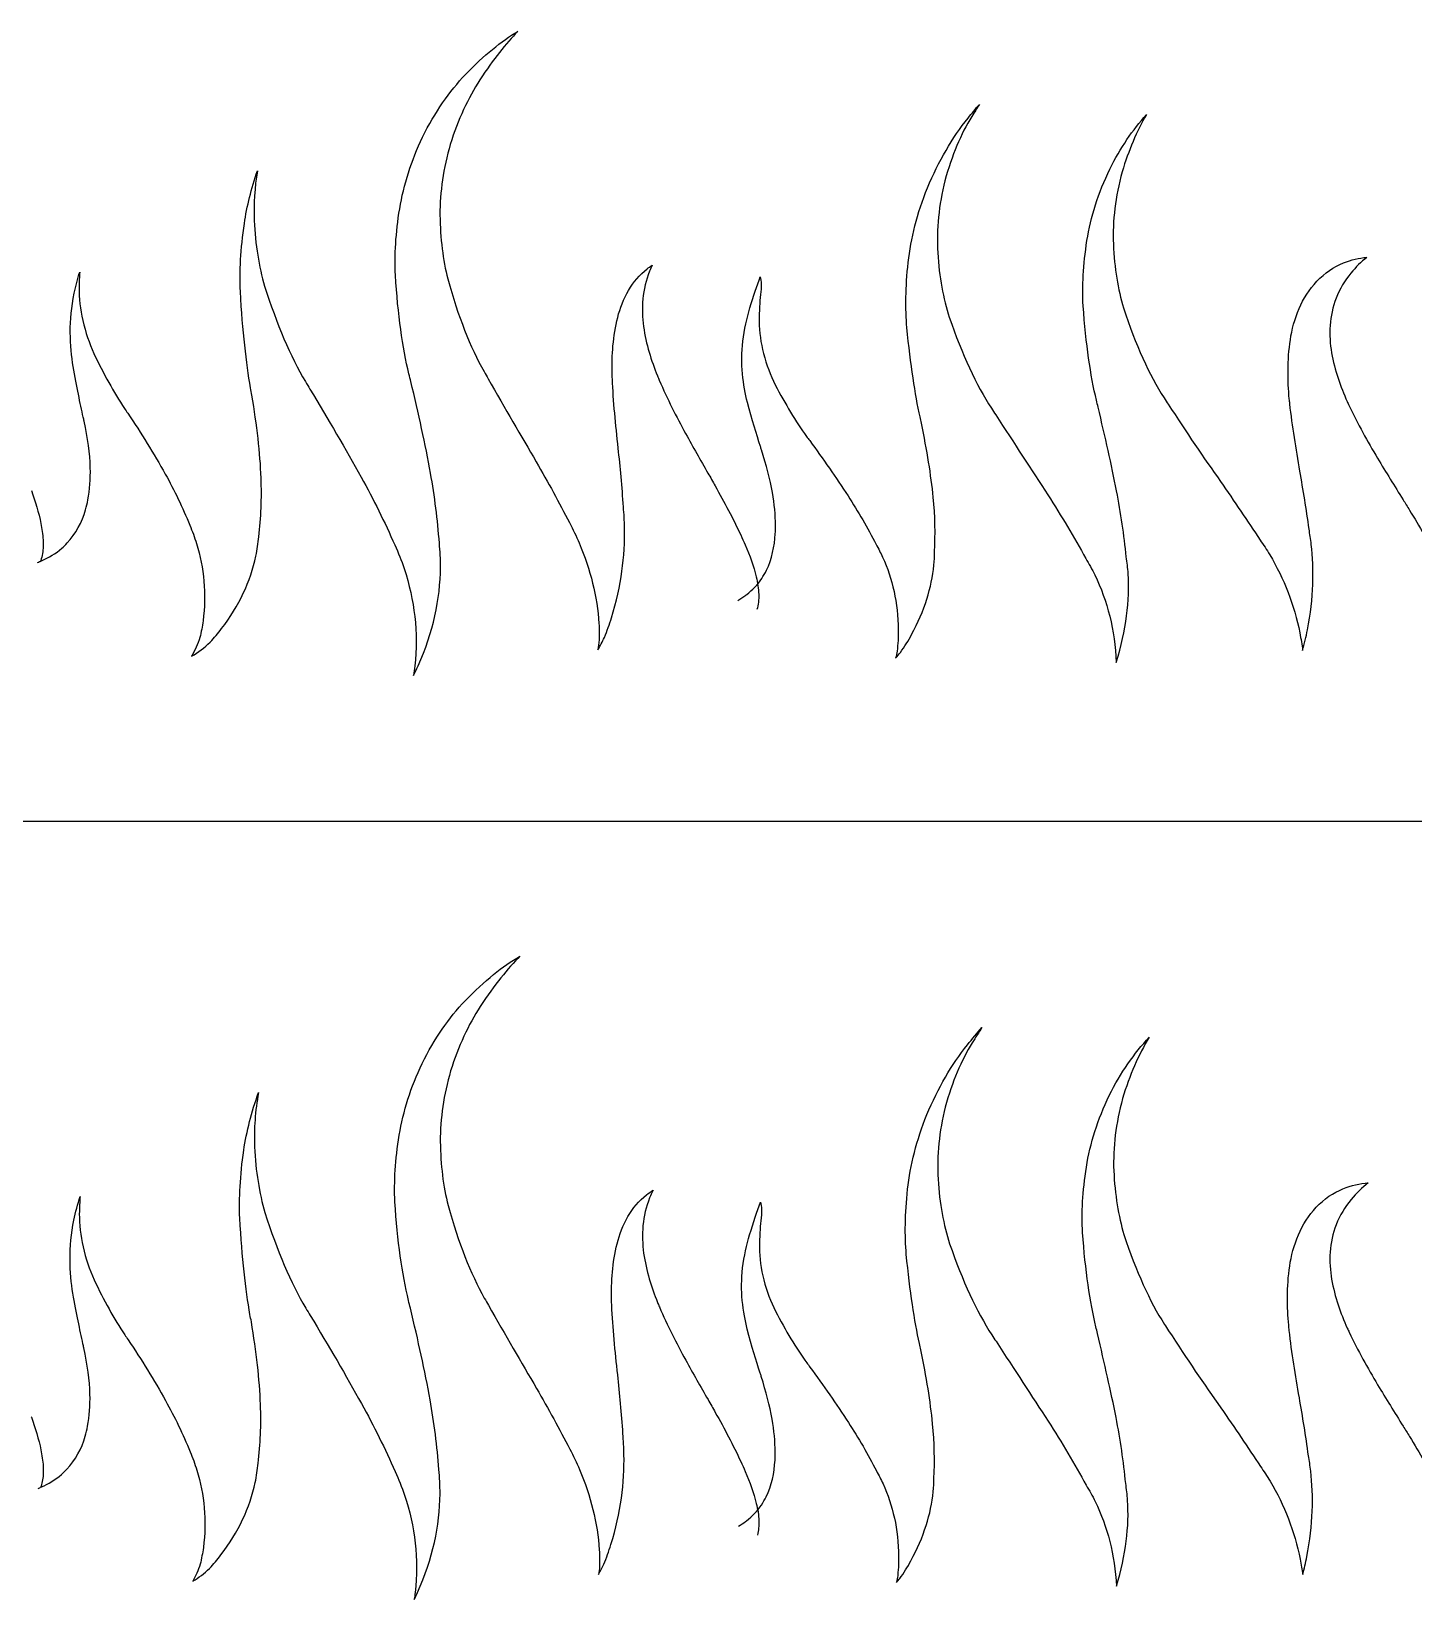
# Model space of a CAD drawing. Extents: x -11 to 6914, y 38 to 2262.
# Drawn here: x 2566 to 3437, y 85 to 1074 of the extents above; entities that cross this region are included whole.
import ezdxf

# ---------------------------------------------------------------- set-up
doc = ezdxf.new("R2010")
doc.units = 0
doc.layers.add('Layer_1', color=7, linetype='CONTINUOUS')

msp = doc.modelspace()

# ---------------------------------------------------------------- linework, layer by layer
at = {"layer": 'Layer_1', "color": 7}
for points in [[(3340.37552, 753.15088), (3340.37552, 753.150872)], [(2795.21384, 750.040648), (2795.21384, 750.04064)], [(0, 575.99996), (6912, 575.99996)], [(2590.61792, 299.92264), (2590.61792, 299.922648)], [(2952.01248, 303.742496), (2952.01248, 303.742496)], [(2739.1284, 269.027952), (2739.1284, 269.027944)], [(2627.18624, 249.143888), (2627.18624, 249.143888)], [(3171.30672, 252.217032), (3171.30672, 252.217024)], [(3396.53168, 253.840688), (3396.53168, 253.84068)], [(2599.34656, 244.041248), (2599.34648, 244.041256)], [(3054.81496, 234.523888), (3054.81496, 234.52388)], [(2774.29856, 208.820872), (2774.29856, 208.820864)], [(3315.6652, 206.156376), (3315.6652, 206.156368)], [(2600.2036, 188.331952), (2600.2036, 188.331952)], [(2601.66392, 194.558288), (2601.66392, 194.558288)], [(3340.60976, 169.197064), (3340.60976, 169.197056)], [(2795.43784, 166.044416), (2795.43784, 166.044408)], [(3098.686, 166.39384), (3098.686, 166.393832)], [(3134.8416, 161.747296), (3134.8416, 161.747296)]]:
    msp.add_lwpolyline(points, dxfattribs=at)
for points in [[(2839.86776, 1046.690024), (2851.46384, 1058.672632), (2862.46856, 1067.645784), (2872.72392, 1073.785792)], [(2872.72392, 1073.785792), (2865.37344, 1066.282824), (2857.33544, 1056.114328), (2848.87472, 1043.288232)], [(2812.75608, 1007.183624), (2820.51944, 1022.737184), (2829.61416, 1035.911376), (2839.86776, 1046.690024)], [(2848.87472, 1043.288232), (2841.3584, 1031.784848), (2835.08352, 1018.163688), (2830.18368, 1002.568256)], [(3130.80536, 975.17032), (3137.90376, 991.948352), (3146.43912, 1006.663704), (3156.3764, 1019.141272)], [(3158.7472, 1020.20644), (3151.91232, 1009.110544), (3146.22192, 995.595984), (3141.81048, 979.665416)], [(3156.3764, 1019.141272), (3158.81048, 1022.15396), (3161.21752, 1025.035824), (3163.59568, 1027.78564)], [(3163.59568, 1027.78564), (3162.02368, 1025.399944), (3160.40712, 1022.87396), (3158.7472, 1020.20644)], [(3245.72256, 987.013008), (3252.42848, 1000.252536), (3260.16032, 1011.708568), (3268.80032, 1021.373256)], [(3268.80032, 1021.373256), (3262.67856, 1010.87188), (3257.5436, 998.77112), (3253.4808, 985.16504)], [(2798.30768, 962.032016), (2800.81944, 977.115696), (2805.64712, 992.2218), (2812.75608, 1007.183624)], [(2830.18368, 1002.568256), (2825.78904, 987.573712), (2823.64904, 972.691296), (2823.68792, 958.063144)], [(2700.4444, 952.654144), (2702.07944, 963.582352), (2704.80536, 974.672576), (2708.65872, 985.886624)], [(2708.65872, 985.886624), (2706.93008, 975.420024), (2706.258, 964.959928), (2706.65656, 954.539144)], [(3141.81048, 979.665416), (3137.96032, 964.308536), (3136.43336, 949.124584), (3137.26376, 934.218296)], [(3231.30584, 941.891592), (3233.67104, 956.814832), (3238.48992, 971.919624), (3245.72256, 987.013008)], [(3253.4808, 985.16504), (3249.22712, 969.660488), (3247.4108, 954.446808), (3247.94224, 939.669472)], [(3118.68192, 928.098464), (3120.38128, 943.28344), (3124.37864, 959.007088), (3130.80536, 975.170304)], [(3130.80536, 975.170304), (3130.80536, 975.170304), (3130.80536, 975.170312), (3130.80536, 975.17032)], [(2795.59848, 920.092769), (2794.97416, 932.609392), (2795.84536, 946.641384), (2798.30768, 962.031984)], [(2798.30768, 962.031984), (2798.30768, 962.031992), (2798.30768, 962.032008), (2798.30768, 962.032016)], [(2697.92408, 909.730073), (2697.36464, 922.308648), (2698.15352, 936.620912), (2700.4444, 952.654144)], [(2706.65656, 954.539144), (2707.40448, 939.267408), (2709.6012, 925.465312), (2713.20392, 913.228424)], [(2823.68792, 958.063144), (2823.86344, 943.123264), (2825.55112, 929.679064), (2828.5864, 917.77197)], [(3228.92288, 900.793716), (3228.21176, 912.833636), (3228.97008, 926.592408), (3231.30584, 941.891576)], [(3231.30584, 941.891576), (3231.30584, 941.891584), (3231.30584, 941.891584), (3231.30584, 941.891592)], [(3247.94224, 939.669472), (3247.94224, 939.669456), (3247.94224, 939.669448), (3247.94224, 939.66944)], [(3247.94224, 939.66944), (3248.6328, 924.50624), (3250.83776, 911.086516), (3254.3804, 899.440701)], [(3137.26376, 934.218296), (3137.26376, 934.218296), (3137.26376, 934.218288), (3137.26376, 934.21828)], [(3137.26376, 934.21828), (3138.28072, 918.950919), (3140.72752, 905.381588), (3144.54896, 893.605524)], [(3392.92456, 927.811696), (3397.8512, 929.77988), (3402.75496, 930.896432), (3407.58048, 931.355504)], [(3407.58048, 931.355504), (3404.09936, 928.49736), (3400.73616, 925.208768), (3397.61856, 921.463102)], [(2593.19984, 908.679802), (2594.2056, 913.30351), (2595.37288, 917.782166), (2596.71104, 922.0902)], [(2596.71104, 922.0902), (2596.49968, 919.146946), (2596.35104, 915.883155), (2596.2808, 912.27962)], [(2795.59848, 920.092756), (2795.59848, 920.09276), (2795.59848, 920.092764), (2795.59848, 920.092769)], [(2804.13128, 857.858122), (2800.22616, 874.478038), (2797.1372, 895.346006), (2795.59848, 920.092756)], [(2942.54912, 910.521105), (2945.56624, 915.782562), (2949.52088, 920.385009), (2954.15272, 924.052856)], [(2955.7336, 922.560856), (2953.45968, 916.893426), (2952.0828, 911.036288), (2951.5352, 905.190211)], [(2954.15272, 924.052856), (2955.22392, 924.888224), (2956.32064, 925.657664), (2957.43912, 926.363112)], [(2957.43912, 926.363112), (2956.83312, 925.12244), (2956.26392, 923.854512), (2955.7336, 922.560856)], [(3117.84112, 887.092845), (3116.81616, 898.861854), (3117.04256, 912.523544), (3118.68192, 928.098464)], [(3376.1352, 916.271721), (3381.1644, 921.543435), (3386.8848, 925.337752), (3392.92456, 927.811696)], [(3397.61856, 921.463102), (3393.79256, 916.840705), (3390.60936, 911.512566), (3388.28144, 905.635018)], [(2596.2808, 912.27962), (2596.28128, 905.603288), (2597.02024, 898.659869), (2598.6424, 891.493496)], [(2704.3592, 849.053446), (2701.68064, 864.726858), (2699.32944, 884.855256), (2697.92408, 909.730073)], [(2713.20392, 913.228424), (2720.85464, 889.084478), (2729.55432, 868.930699), (2738.91488, 853.00657)], [(2828.5864, 917.77197), (2828.5864, 917.771961), (2828.5864, 917.771952), (2828.5864, 917.771943)], [(2828.5864, 917.771943), (2835.03888, 894.18027), (2842.89328, 874.778954), (2851.43208, 859.342664)], [(2935.6804, 893.462984), (2937.15848, 899.291271), (2939.44512, 905.112865), (2942.54912, 910.521105)], [(3018.98008, 899.514403), (3021.2432, 906.84157), (3023.43192, 913.438979), (3025.45712, 919.12555)], [(3025.45712, 919.12555), (3026.14368, 916.577592), (3026.2288, 912.895238), (3025.67584, 907.842513)], [(3364.95616, 899.011931), (3367.61392, 905.350074), (3371.4144, 911.203243), (3376.1352, 916.271709)], [(3376.1352, 916.271709), (3376.1352, 916.271713), (3376.1352, 916.271717), (3376.1352, 916.271721)], [(2590.78392, 884.083897), (2590.72392, 891.92852), (2591.47368, 900.132488), (2593.19984, 908.679802)], [(2951.5352, 905.190211), (2950.98584, 899.153936), (2951.19568, 893.311742), (2951.96, 887.761658)], [(3025.67584, 907.842513), (3025.13056, 903.327479), (3024.79312, 897.728355), (3024.7744, 890.90984)], [(3228.92288, 900.793693), (3228.92288, 900.793701), (3228.92288, 900.793708), (3228.92288, 900.793716)], [(3237.27136, 841.278971), (3233.63752, 856.744324), (3230.58624, 876.719812), (3228.92288, 900.793693)], [(3388.28144, 905.635018), (3386.10504, 900.00122), (3384.8656, 894.197597), (3384.48, 888.438582)], [(2598.6424, 891.493496), (2598.6424, 891.49349), (2598.6424, 891.493486), (2598.6424, 891.493481)], [(2598.6424, 891.493481), (2600.3948, 884.176077), (2602.69184, 877.231218), (2605.60448, 870.79479)], [(2932.1664, 858.158325), (2931.87176, 869.492949), (2932.71784, 881.751338), (2935.6804, 893.462984)], [(3014.52032, 878.537063), (3015.49816, 886.013439), (3016.96648, 893.054538), (3018.98008, 899.514403)], [(3024.7744, 890.90984), (3024.7744, 890.909835), (3024.7744, 890.90983), (3024.7744, 890.909825)], [(3024.7744, 890.909825), (3024.90032, 884.341478), (3025.77928, 877.593198), (3027.55336, 870.7185)], [(3144.54896, 893.605524), (3144.54896, 893.605516), (3144.54896, 893.605509), (3144.54896, 893.605502)], [(3144.54896, 893.605502), (3152.69288, 870.114616), (3161.67968, 850.907612), (3171.08888, 836.194641)], [(3254.3804, 899.440701), (3261.92352, 876.110854), (3270.65632, 857.326477), (3279.85504, 842.795097)], [(3359.4468, 879.396233), (3360.39496, 885.798342), (3362.21304, 892.468466), (3364.95616, 899.011917)], [(3364.95616, 899.011917), (3364.95616, 899.011922), (3364.95616, 899.011926), (3364.95616, 899.011931)], [(2590.78392, 884.083888), (2590.78392, 884.08389), (2590.78392, 884.083894), (2590.78392, 884.083897)], [(2592.58512, 862.509818), (2591.54672, 868.88477), (2590.90264, 876.04089), (2590.78392, 884.083888)], [(2951.96, 887.761658), (2953.55848, 876.49981), (2956.80184, 866.167284), (2960.68656, 856.671274)], [(3117.84112, 887.092833), (3117.84112, 887.092837), (3117.84112, 887.092841), (3117.84112, 887.092845)], [(3126.12248, 830.737495), (3123.09944, 844.906558), (3120.1512, 863.547726), (3117.84112, 887.092833)], [(3384.48, 888.438574), (3384.09448, 882.449976), (3384.48, 876.689178), (3385.41832, 871.25189)], [(3384.48, 888.438582), (3384.48, 888.438579), (3384.48, 888.438577), (3384.48, 888.438574)], [(2605.60448, 870.79479), (2611.69648, 858.033508), (2618.16024, 846.257628), (2624.93384, 836.109724)], [(3014.2804, 857.960688), (3013.6624, 864.493368), (3013.69664, 871.352401), (3014.52032, 878.537054)], [(3014.52032, 878.537054), (3014.52032, 878.537057), (3014.52032, 878.53706), (3014.52032, 878.537063)], [(3027.55336, 870.7185), (3029.47208, 863.660516), (3031.89984, 857.045143), (3034.89896, 851.012915)], [(3358.79456, 842.199743), (3357.6768, 853.55777), (3357.53336, 866.394922), (3359.4468, 879.396233)], [(3385.41832, 871.25189), (3385.41832, 871.251887), (3385.41832, 871.251885), (3385.41832, 871.251882)], [(3385.41832, 871.251882), (3387.38832, 860.053999), (3391.01752, 849.853157), (3395.24656, 840.508426)], [(2592.58512, 862.509803), (2592.58512, 862.509808), (2592.58512, 862.509813), (2592.58512, 862.509818)], [(2598.9436, 830.648009), (2597.01504, 839.364099), (2594.804, 849.762346), (2592.58512, 862.509803)], [(2738.91488, 853.00657), (2738.91488, 853.006566), (2738.91488, 853.006561), (2738.91488, 853.006556)], [(2738.91488, 853.006556), (2739.87208, 851.421842), (2740.83416, 849.873283), (2741.80072, 848.361085)], [(2804.13128, 857.858114), (2804.13128, 857.858117), (2804.13128, 857.858119), (2804.13128, 857.858122)], [(2805.37488, 853.002587), (2804.95416, 854.584437), (2804.53936, 856.20304), (2804.13128, 857.858114)], [(2817.76424, 795.270949), (2814.51656, 813.501742), (2810.14888, 832.747343), (2805.37488, 853.002587)], [(2851.43208, 859.342664), (2851.43208, 859.342658), (2851.43208, 859.342653), (2851.43208, 859.342647)], [(2851.43208, 859.342647), (2852.30392, 857.804149), (2853.1812, 856.300205), (2854.06312, 854.830622)], [(2854.06312, 854.830622), (2864.66008, 836.056823), (2874.89912, 818.660258), (2884.34696, 802.456484)], [(2932.1664, 858.158319), (2932.1664, 858.158321), (2932.1664, 858.158323), (2932.1664, 858.158325)], [(2932.304, 854.77812), (2932.2472, 855.896966), (2932.20144, 857.0241), (2932.1664, 858.158319)], [(2936.01224, 811.071502), (2934.46096, 825.973326), (2932.83632, 840.63513), (2932.304, 854.77812)], [(2960.68656, 856.671274), (2961.07896, 855.717902), (2961.4776, 854.772278), (2961.88152, 853.834338)], [(2961.88152, 853.834338), (2961.88152, 853.834334), (2961.88152, 853.83433), (2961.88152, 853.834326)], [(2961.88152, 853.834326), (2966.86784, 842.083389), (2972.60992, 830.980454), (2978.4808, 820.268995)], [(3017.40496, 839.859776), (3016.04408, 845.214965), (3014.96912, 851.216094), (3014.2804, 857.960688)], [(3034.89896, 851.012915), (3041.2236, 838.897516), (3047.83264, 827.844401), (3054.63616, 818.487519)], [(2704.3592, 849.053439), (2704.3592, 849.053441), (2704.3592, 849.053444), (2704.3592, 849.053446)], [(2705.21552, 844.486869), (2704.92872, 845.970552), (2704.64304, 847.492634), (2704.3592, 849.053439)], [(2711.00128, 792.228562), (2710.43328, 808.099772), (2708.34952, 825.488494), (2705.21552, 844.486869)], [(2741.80072, 848.361085), (2753.3708, 828.962876), (2764.27712, 810.432734), (2774.07912, 792.812818)], [(3237.27136, 841.278964), (3237.27136, 841.278966), (3237.27136, 841.278969), (3237.27136, 841.278971)], [(3238.35328, 836.993399), (3237.98768, 838.385216), (3237.62672, 839.813823), (3237.27136, 841.278964)], [(3279.85504, 842.795097), (3279.85504, 842.795093), (3279.85504, 842.795088), (3279.85504, 842.795083)], [(3279.85504, 842.795083), (3280.74448, 841.416993), (3281.63816, 840.07367), (3282.53536, 838.764867)], [(3358.79456, 842.199737), (3358.79456, 842.199739), (3358.79456, 842.199741), (3358.79456, 842.199743)], [(3359.15088, 838.986932), (3359.0236, 840.045587), (3358.90456, 841.116842), (3358.79456, 842.199737)], [(3395.24656, 840.508426), (3395.65368, 839.612531), (3396.06624, 838.723985), (3396.48344, 837.84268)], [(2598.9436, 830.648004), (2598.9436, 830.648006), (2598.9436, 830.648007), (2598.9436, 830.648009)], [(2599.52872, 828.076502), (2599.33712, 828.919136), (2599.142, 829.77611), (2598.9436, 830.648004)], [(2624.93384, 836.109724), (2625.62296, 835.097502), (2626.3144, 834.098423), (2627.00816, 833.113051)], [(2627.00816, 833.113051), (2627.00816, 833.113048), (2627.00816, 833.113045), (2627.00816, 833.113042)], [(2627.00816, 833.113042), (2635.4148, 820.553159), (2643.44752, 807.693226), (2650.662, 794.766295)], [(3017.40504, 839.859769), (3017.40504, 839.859771), (3017.40496, 839.859774), (3017.40496, 839.859776)], [(3025.56688, 812.177231), (3023.06672, 819.940914), (3020.28712, 828.979188), (3017.40504, 839.859769)], [(3126.12248, 830.737488), (3126.12248, 830.73749), (3126.12248, 830.737493), (3126.12248, 830.737495)], [(3127.01272, 826.818697), (3126.71552, 828.088725), (3126.41856, 829.394851), (3126.12248, 830.737488)], [(3171.08888, 836.194641), (3171.08888, 836.194637), (3171.08888, 836.194632), (3171.08888, 836.194627)], [(3171.08888, 836.194627), (3171.99952, 834.802224), (3172.914, 833.446147), (3173.83192, 832.126544)], [(3173.83192, 832.126544), (3185.39656, 814.198904), (3196.48168, 797.39393), (3206.66328, 781.701346)], [(3249.98016, 784.149035), (3246.80672, 800.520858), (3242.6944, 818.132041), (3238.35328, 836.993399)], [(3282.53536, 838.764867), (3282.53536, 838.764864), (3282.53536, 838.764862), (3282.53536, 838.76486)], [(3282.53536, 838.76486), (3293.89632, 821.074784), (3305.00392, 804.944391), (3315.42744, 790.12948)], [(3365.48216, 796.647004), (3363.0896, 810.669008), (3360.63064, 824.857718), (3359.15088, 838.986932)], [(3396.48344, 837.84268), (3396.48344, 837.842676), (3396.48344, 837.842672), (3396.48344, 837.842668)], [(3396.48344, 837.842668), (3401.90032, 826.235897), (3408.08768, 815.297993), (3414.40488, 804.729452)], [(2599.52872, 828.076498), (2599.52872, 828.076499), (2599.52872, 828.076501), (2599.52872, 828.076502)], [(2603.38168, 798.754442), (2603.13144, 807.706299), (2601.7836, 817.419462), (2599.52872, 828.076498)], [(3134.4576, 780.15965), (3133.12136, 794.140055), (3130.504, 809.618256), (3127.01272, 826.818697)], [(2939.29, 773.986764), (2938.46064, 786.865218), (2937.23856, 799.215997), (2936.01224, 811.071502)], [(2978.4808, 820.268995), (2983.1112, 811.802793), (2987.848, 803.524263), (2992.52992, 795.342028)], [(3026.2844, 809.98384), (3026.04784, 810.70477), (3025.80856, 811.435749), (3025.56688, 812.177231)], [(3054.63616, 818.487519), (3054.63616, 818.487516), (3054.63616, 818.487513), (3054.63616, 818.48751)], [(3054.63616, 818.48751), (3055.29296, 817.598407), (3055.95176, 816.722574), (3056.61216, 815.86049)], [(3056.61216, 815.86049), (3065.04472, 804.264506), (3073.23664, 792.568299), (3080.79984, 780.974482)], [(2884.34696, 802.456484), (2891.80248, 789.502266), (2898.80928, 776.745049), (2905.2624, 764.149394)], [(3033.1236, 783.036454), (3031.62744, 791.498501), (3029.28584, 800.405732), (3026.2844, 809.98384)], [(3414.40488, 804.729452), (3419.70104, 795.85156), (3425.12328, 787.173192), (3430.47144, 778.568038)], [(2601.88448, 778.493319), (2603.106, 784.884434), (2603.58032, 791.648856), (2603.38168, 798.754442)], [(2650.662, 794.766295), (2650.662, 794.766291), (2650.662, 794.766288), (2650.662, 794.766284)], [(2650.662, 794.766284), (2656.35488, 784.448391), (2661.56088, 773.691461), (2666.08984, 762.51386)], [(2709.51464, 755.21436), (2711.00576, 767.163668), (2711.45456, 779.520659), (2711.00128, 792.22855)], [(2711.00128, 792.22855), (2711.00128, 792.228554), (2711.00128, 792.228558), (2711.00128, 792.228562)], [(2774.07912, 792.812818), (2781.81536, 778.693779), (2788.9088, 764.437138), (2795.21384, 750.040648)], [(2817.76424, 795.270942), (2817.76424, 795.270944), (2817.76424, 795.270946), (2817.76424, 795.270949)], [(2823.29416, 751.264696), (2822.25272, 766.008923), (2820.33152, 780.672736), (2817.76424, 795.270942)], [(2992.52992, 795.342028), (2992.52992, 795.342025), (2992.52992, 795.342022), (2992.53, 795.342018)], [(2992.53, 795.342018), (2994.07184, 792.657048), (2995.59464, 789.977066), (2997.09512, 787.300154)], [(3365.48216, 796.646992), (3365.48216, 796.646996), (3365.48216, 796.647), (3365.48216, 796.647004)], [(3371.21824, 760.08848), (3369.54104, 772.60034), (3367.49824, 784.772652), (3365.48216, 796.646992)], [(2566.26328, 784.298131), (2568.7216, 777.346781), (2570.91376, 770.505421), (2572.25256, 763.635764)], [(2997.09512, 787.300154), (3002.88384, 776.960685), (3008.36152, 766.728215), (3013.15728, 756.386248)], [(3035.05888, 762.229217), (3035.05936, 768.97831), (3034.38096, 775.90659), (3033.1236, 783.036454)], [(3080.79984, 780.974482), (3080.79984, 780.974478), (3080.79984, 780.974475), (3080.79984, 780.974472)], [(3080.79984, 780.974472), (3087.14984, 771.132069), (3093.10632, 760.945504), (3098.47504, 750.425504)], [(3206.66328, 781.701346), (3215.21808, 768.308251), (3223.2348, 754.916944), (3230.546, 741.498504)], [(3256.09032, 742.51864), (3254.78728, 756.32156), (3252.6612, 770.188331), (3249.98016, 784.149035)], [(3315.42744, 790.12948), (3324.18072, 777.519153), (3332.5404, 765.215656), (3340.37552, 753.15088)], [(2588.8816, 751.325632), (2594.1924, 757.12468), (2598.13872, 764.33057), (2600.42816, 772.250723)], [(2600.42816, 772.25073), (2601.02376, 774.29565), (2601.5104, 776.381217), (2601.88448, 778.493316)], [(2600.42816, 772.250723), (2600.42816, 772.250726), (2600.42816, 772.250728), (2600.42816, 772.25073)], [(2601.88448, 778.493316), (2601.88448, 778.493317), (2601.88448, 778.493318), (2601.88448, 778.493319)], [(2939.29, 773.986751), (2939.29, 773.986756), (2939.29, 773.98676), (2939.29, 773.986764)], [(2939.95176, 760.777032), (2939.88216, 765.290605), (2939.6528, 769.692018), (2939.29, 773.986751)], [(3134.4576, 780.159643), (3134.4576, 780.159646), (3134.4576, 780.159647), (3134.4576, 780.15965)], [(3135.25656, 745.703168), (3135.91256, 756.763744), (3135.59504, 768.246597), (3134.4576, 780.159643)], [(3430.47144, 778.568038), (3430.47144, 778.568034), (3430.47144, 778.56803), (3430.47152, 778.568027)], [(3430.47152, 778.568027), (3431.82648, 776.415944), (3433.16896, 774.258765), (3434.49672, 772.09598)], [(3434.49672, 772.09598), (3440.78208, 761.846456), (3446.7588, 751.536928), (3452.00008, 740.99888)], [(2572.25256, 763.635764), (2572.59104, 761.942718), (2572.88632, 760.246096), (2573.12848, 758.543832)], [(2666.08984, 762.51386), (2666.08984, 762.513856), (2666.08984, 762.513852), (2666.08984, 762.513848)], [(2666.08984, 762.513848), (2667.66952, 758.767424), (2669.07256, 754.921056), (2670.28248, 750.978928)], [(2905.2624, 764.149394), (2905.2624, 764.14939), (2905.2624, 764.149385), (2905.2624, 764.14938)], [(2905.2624, 764.14938), (2907.4984, 759.91372), (2909.54064, 755.63252), (2911.39008, 751.309136)], [(3034.962, 757.155776), (3035.05192, 758.84976), (3035.08304, 760.543736), (3035.05888, 762.229217)], [(2573.12848, 758.543832), (2573.6296, 755.015496), (2573.89992, 751.494144), (2573.67816, 748.037888)], [(2585.47384, 747.976096), (2586.66336, 749.022072), (2587.80016, 750.137248), (2588.8816, 751.325632)], [(2707.68968, 743.057392), (2708.55424, 747.125056), (2709.16328, 751.181784), (2709.51464, 755.21436)], [(2823.29416, 751.26468), (2823.29416, 751.26468), (2823.29416, 751.264688), (2823.29416, 751.264696)], [(2824.00016, 736.05476), (2824.04176, 741.217256), (2823.80272, 746.288264), (2823.29416, 751.26468)], [(2911.39008, 751.309136), (2918.56032, 734.436152), (2922.7216, 717.500568), (2923.84624, 700.533032)], [(2931.74976, 704.200824), (2938.05736, 724.377832), (2940.24936, 743.21848), (2939.95176, 760.777032)], [(3013.15728, 756.386248), (3013.15736, 756.38624), (3013.15736, 756.38624), (3013.15736, 756.38624)], [(3013.15736, 756.38624), (3014.12976, 754.276064), (3015.0792, 752.171408), (3015.99048, 750.067904)], [(3029.36416, 734.097), (3032.78072, 741.159848), (3034.5432, 749.11512), (3034.962, 757.155768)], [(3034.962, 757.155768), (3034.962, 757.155776), (3034.962, 757.155776), (3034.962, 757.155776)], [(3340.37552, 753.150872), (3342.50712, 750.162824), (3344.52664, 747.085192), (3346.43336, 743.921736)], [(3371.21824, 760.088464), (3371.21824, 760.088472), (3371.21824, 760.088472), (3371.21824, 760.08848)], [(3372.62024, 750.458128), (3372.23872, 753.772736), (3371.76728, 756.980448), (3371.21824, 760.088464)], [(2573.67816, 748.037888), (2573.47696, 744.95364), (2572.90456, 741.918648), (2571.74856, 739.15604)], [(2572.73832, 740.128392), (2577.20664, 742.149824), (2581.59752, 744.592664), (2585.47384, 747.976096)], [(2670.28248, 750.978928), (2674.97968, 735.614192), (2676.67856, 719.25956), (2674.4132, 702.222248)], [(2686.13736, 697.3224), (2697.1196, 711.682568), (2704.39792, 727.158544), (2707.68968, 743.057392)], [(2795.21384, 750.04064), (2797.44352, 745.17692), (2799.4116, 740.211632), (2801.11064, 735.148704)], [(3015.99048, 750.067904), (3018.84632, 743.288448), (3021.32424, 736.6454), (3022.92768, 729.90172)], [(3098.47504, 750.425504), (3098.47504, 750.425504), (3098.47504, 750.425504), (3098.47504, 750.425496)], [(3098.47504, 750.425496), (3099.94352, 747.81532), (3101.32144, 745.105552), (3102.59808, 742.295776)], [(3102.59808, 742.295776), (3108.67472, 728.84616), (3112.34744, 713.583344), (3112.45544, 696.549808)], [(3134.84256, 737.264528), (3135.12152, 740.150128), (3135.25888, 742.966104), (3135.25656, 745.703168)], [(3230.546, 741.498504), (3232.59856, 738.181784), (3234.50632, 734.726288), (3236.26344, 731.133344)], [(3257.2704, 731.88284), (3257.0336, 735.56), (3256.63784, 739.10556), (3256.09032, 742.51864)], [(3346.43336, 743.921736), (3355.50248, 728.747488), (3361.87664, 712.24992), (3365.4296, 694.666856)], [(3370.23576, 696.53132), (3374.1664, 716.799464), (3374.46392, 734.611704), (3372.62024, 750.458128)], [(2570.20112, 739.004384), (2571.05024, 739.37404), (2571.896, 739.745568), (2572.73832, 740.128392)], [(2801.11064, 735.148704), (2807.71488, 715.35308), (2810.11024, 694.847736), (2807.82504, 673.806136)], [(2809.87496, 673.850216), (2819.40168, 695.062848), (2823.89256, 715.876424), (2824.00016, 736.05476)], [(3026.37024, 728.819688), (3027.48184, 730.500696), (3028.47824, 732.25908), (3029.36416, 734.097)], [(3120.8452, 693.672248), (3128.93744, 708.564376), (3133.5712, 723.409576), (3134.84256, 737.264528)], [(3249.7732, 676.075056), (3256.11928, 696.524728), (3258.39088, 715.182392), (3257.2704, 731.88284)], [(3016.97752, 718.880104), (3020.57584, 721.619944), (3023.80688, 724.96108), (3026.37024, 728.819688)], [(3022.92768, 729.90172), (3023.80504, 726.214288), (3024.42728, 722.545024), (3024.53, 718.906688)], [(3236.26344, 731.133344), (3244.18016, 714.809176), (3248.87176, 696.425232), (3249.7732, 676.075056)], [(3011.39072, 715.091288), (3013.10672, 716.158304), (3014.77096, 717.240912), (3016.366, 718.421072)], [(3016.366, 718.421072), (3016.57104, 718.572432), (3016.77488, 718.725416), (3016.97752, 718.880104)], [(3024.53, 718.906688), (3024.61984, 715.626096), (3024.31992, 712.365344), (3023.39056, 709.308856)], [(2674.4132, 702.222248), (2673.926, 698.641688), (2673.27528, 695.172928), (2672.45048, 691.824256)], [(2927.30128, 691.807664), (2928.96544, 695.845872), (2930.44088, 699.980728), (2931.74976, 704.200824)], [(2678.90288, 688.78888), (2681.46472, 691.431896), (2683.87656, 694.27488), (2686.13736, 697.3224)], [(2923.84624, 700.533032), (2924.04576, 696.957264), (2924.1236, 693.534008), (2924.07032, 690.2574)], [(3112.45544, 696.549808), (3112.45544, 691.987376), (3112.20648, 687.534496), (3111.68816, 683.204272)], [(3113.75328, 682.361296), (3116.35728, 685.884384), (3118.71984, 689.652632), (3120.8452, 693.672248)], [(3365.4296, 694.666856), (3366.14408, 690.850712), (3366.73448, 687.162024), (3367.1892, 683.5948)], [(3367.1892, 683.5948), (3368.3812, 687.845008), (3369.38856, 692.159808), (3370.23576, 696.53132)], [(2672.45048, 691.824256), (2671.01304, 687.405616), (2669.27768, 683.45112), (2667.23768, 679.990864)], [(2667.23768, 679.990864), (2671.35256, 682.333008), (2675.24776, 685.253656), (2678.90288, 688.78888)], [(2923.15376, 683.955768), (2924.62608, 686.456208), (2926.00672, 689.07572), (2927.30128, 691.807664)], [(2924.07032, 690.2574), (2923.822, 688.02012), (2923.51712, 685.920776), (2923.15376, 683.955768)], [(3111.68816, 683.204272), (3111.42816, 681.6956), (3111.11072, 680.216776), (3110.73472, 678.76912)], [(3110.73472, 678.76912), (3111.7932, 679.92176), (3112.79976, 681.11908), (3113.75328, 682.361296)], [(2806.99968, 667.748464), (2808.00288, 669.738872), (2808.96096, 671.77288), (2809.87496, 673.850216)], [(2807.82504, 673.806136), (2807.5912, 671.74484), (2807.3164, 669.725584), (2806.99968, 667.748464)], [(2839.58232, 462.787568), (2851.8052, 475.426056), (2863.37096, 484.72168), (2874.09448, 490.880816)], [(2874.09448, 490.880816), (2866.42856, 483.27752), (2857.98488, 472.716184), (2849.07312, 459.206168)], [(2812.46272, 423.247024), (2820.22792, 438.812664), (2829.3252, 451.998344), (2839.58232, 462.787568)], [(2849.07312, 459.206168), (2841.55976, 447.70704), (2835.28744, 434.091624), (2830.39008, 418.503664)], [(3155.96056, 434.950728), (3159.0656, 438.797424), (3162.12664, 442.43104), (3165.14, 445.849048)], [(3165.14, 445.849048), (3163.16192, 442.899504), (3161.11048, 439.721648), (3158.9884, 436.312824)], [(3130.42128, 390.999832), (3137.51008, 407.767496), (3146.03464, 422.476352), (3155.96056, 434.950728)], [(3158.9884, 436.312824), (3152.14688, 425.210296), (3146.45088, 411.68812), (3142.0348, 395.749264)], [(3245.34832, 403.09416), (3252.60496, 417.431456), (3261.06336, 429.680864), (3270.574, 439.832376)], [(3270.574, 439.832376), (3263.7804, 428.760064), (3258.13336, 415.808816), (3253.74072, 401.097656)], [(2798.01392, 378.063768), (2800.52456, 393.156968), (2805.35224, 408.27356), (2812.46272, 423.247008)], [(2812.46272, 423.247008), (2812.46272, 423.247016), (2812.46272, 423.247024), (2812.46272, 423.247024)], [(2830.39008, 418.503664), (2825.99752, 403.51636), (2823.85872, 388.64124), (2823.89744, 374.020536)], [(2700.08072, 368.537856), (2701.86472, 380.474344), (2704.9504, 392.605096), (2709.38576, 404.880176)], [(2709.38576, 404.880176), (2707.27968, 393.434848), (2706.43472, 381.993968), (2706.8692, 370.600296)], [(3142.0348, 395.749264), (3138.18056, 380.3844), (3136.65088, 365.192936), (3137.48, 350.279688)], [(3230.93112, 357.93028), (3233.29472, 372.866088), (3238.1136, 387.984928), (3245.34832, 403.09416)], [(3253.74072, 401.097656), (3249.48936, 385.601208), (3247.67424, 370.395632), (3248.20536, 355.62652)], [(3118.31704, 343.961296), (3120.01272, 359.134224), (3124.00344, 374.846648), (3130.42128, 390.999816)], [(3130.42128, 390.999816), (3130.42128, 390.999816), (3130.42128, 390.999824), (3130.42128, 390.999832)], [(2795.31, 336.101144), (2794.68344, 348.6238), (2795.5528, 362.663448), (2798.01392, 378.063736)], [(2798.01392, 378.063736), (2798.01392, 378.063744), (2798.01392, 378.063752), (2798.01392, 378.063768)], [(2697.56688, 325.639176), (2697.00688, 338.2096), (2697.79352, 352.513176), (2700.08072, 368.537856)], [(2706.8692, 370.600296), (2707.6156, 355.321448), (2709.81176, 341.513336), (2713.41448, 329.271408)], [(2823.89744, 374.020536), (2823.89744, 374.02052), (2823.89744, 374.020512), (2823.89744, 374.020496)], [(2823.89744, 374.020496), (2824.07272, 359.088112), (2825.75968, 345.650536), (2828.79336, 333.749096)], [(3228.5556, 316.802128), (3227.84144, 328.849608), (3228.5972, 342.618264), (3230.93112, 357.930264)], [(3230.93112, 357.930264), (3230.93112, 357.930272), (3230.93112, 357.930272), (3230.93112, 357.93028)], [(3137.48, 350.279688), (3138.4956, 335.005184), (3140.94184, 321.42988), (3144.76352, 309.648904)], [(3248.20536, 355.62652), (3248.89544, 340.471632), (3251.09936, 327.059128), (3254.64008, 315.41928)], [(3392.57296, 344.279192), (3397.93448, 346.442832), (3403.26736, 347.60068), (3408.50096, 348.000272)], [(3408.50096, 348.000272), (3404.70776, 344.981584), (3401.04088, 341.460136), (3397.66304, 337.401992)], [(2593.01432, 324.460896), (2594.1332, 329.621832), (2595.45368, 334.602496), (2596.98872, 339.367088)], [(2596.98872, 339.367088), (2596.72864, 336.148936), (2596.54544, 332.531536), (2596.46096, 328.488008)], [(2795.31, 336.101128), (2795.31, 336.101136), (2795.31, 336.101144), (2795.31, 336.101144)], [(2803.8532, 273.84444), (2799.94568, 290.467896), (2796.85336, 311.342656), (2795.31, 336.101128)], [(2942.13128, 326.76352), (2945.14944, 332.065896), (2949.11136, 336.711288), (2953.75712, 340.424368)], [(2955.78384, 338.513264), (2953.51176, 332.85104), (2952.13592, 326.998984), (2951.58856, 321.157912)], [(2953.75712, 340.424368), (2955.1348, 341.508544), (2956.5548, 342.48392), (2958.0092, 343.3546)], [(2958.0092, 343.3546), (2957.2064, 341.785192), (2956.46312, 340.170336), (2955.78384, 338.513264)], [(3117.48184, 302.98976), (3116.45704, 314.748536), (3116.68152, 328.398624), (3118.31704, 343.961296)], [(3375.72688, 332.61796), (3380.77144, 337.935728), (3386.51056, 341.770624), (3392.57296, 344.279192)], [(3397.66304, 337.401992), (3393.84, 332.783384), (3390.65928, 327.459944), (3388.33344, 321.588024)], [(2596.46096, 328.488008), (2596.45216, 321.791224), (2597.18544, 314.82792), (2598.80504, 307.642296)], [(2713.41448, 329.271408), (2721.06552, 305.117472), (2729.7664, 284.956816), (2739.1284, 269.027952)], [(2828.79336, 333.749096), (2835.24248, 310.168272), (2843.09376, 290.775736), (2851.62936, 275.3454)], [(2935.27112, 309.599968), (2936.74296, 315.457184), (2939.02664, 321.313704), (2942.13128, 326.763512)], [(2942.13128, 326.763512), (2942.13128, 326.763512), (2942.13128, 326.763512), (2942.13128, 326.76352)], [(3018.79912, 315.285992), (3021.18232, 323.037368), (3023.48352, 329.973688), (3025.59648, 335.879496)], [(3025.59648, 335.879496), (3026.38464, 333.313064), (3026.49864, 329.483688), (3025.89464, 324.110616)], [(3364.52768, 315.232848), (3367.18568, 321.6102), (3370.99264, 327.50504), (3375.72688, 332.617952)], [(3375.72688, 332.617952), (3375.72688, 332.61796), (3375.72688, 332.61796), (3375.72688, 332.61796)], [(2590.61792, 299.922648), (2590.55472, 307.748), (2591.298, 315.932712), (2593.01432, 324.460896)], [(2703.99592, 265.006624), (2701.32184, 280.667504), (2698.97296, 300.780184), (2697.56688, 325.639176)], [(2951.58856, 321.157896), (2951.03936, 315.126696), (2951.24896, 309.28888), (2952.01248, 303.742496)], [(2951.58856, 321.157912), (2951.58856, 321.157904), (2951.58856, 321.157896), (2951.58856, 321.157896)], [(3025.89464, 324.110616), (3025.33448, 319.579776), (3024.98432, 313.961488), (3024.95504, 307.120696)], [(3236.91776, 257.260768), (3233.28096, 272.729904), (3230.22536, 292.713424), (3228.5556, 316.802128)], [(3388.33344, 321.588024), (3386.15896, 315.959672), (3384.92056, 310.161296), (3384.53512, 304.407352)], [(2598.80504, 307.642296), (2600.55504, 300.305312), (2602.85176, 293.343552), (2605.76608, 286.892816)], [(2931.79616, 274.174048), (2931.48904, 285.53408), (2932.3224, 297.831968), (2935.27112, 309.599968)], [(3014.37232, 294.352632), (3015.3408, 301.81108), (3016.79808, 308.837544), (3018.79912, 315.285992)], [(3024.95504, 307.120696), (3025.07144, 300.530848), (3025.94456, 293.761896), (3027.7164, 286.867416)], [(3144.76352, 309.648904), (3152.90784, 286.148168), (3161.89592, 266.934488), (3171.30672, 252.217032)], [(3254.64008, 315.41928), (3254.64008, 315.419272), (3254.64008, 315.419272), (3254.64008, 315.419264)], [(3254.64008, 315.419264), (3262.17904, 292.100936), (3270.90824, 273.325752), (3280.10336, 258.800064)], [(3359.02872, 295.517768), (3359.97016, 301.946392), (3361.7848, 308.649432), (3364.52768, 315.232848)], [(2592.4212, 278.400536), (2591.3844, 284.76048), (2590.73952, 291.899208), (2590.61792, 299.92264)], [(2952.01248, 303.742496), (2953.60928, 292.487816), (2956.85096, 282.160712), (2960.73392, 272.668352)], [(3117.48184, 302.989736), (3117.48184, 302.989744), (3117.48184, 302.989752), (3117.48184, 302.98976)], [(3125.75384, 246.685776), (3122.73616, 260.841696), (3119.79136, 279.464728), (3117.48184, 302.989736)], [(3384.53512, 304.407336), (3384.14976, 298.423904), (3384.53512, 292.667464), (3385.47232, 287.233752)], [(3384.53512, 304.407352), (3384.53512, 304.407352), (3384.53512, 304.407344), (3384.53512, 304.407336)], [(2605.76608, 286.892816), (2605.76608, 286.892816), (2605.76608, 286.892816), (2605.76608, 286.892808)], [(2605.76608, 286.892808), (2611.86184, 274.103528), (2618.33064, 262.306848), (2625.11008, 252.14464)], [(3014.1484, 273.827448), (3013.52824, 280.343368), (3013.55712, 287.185304), (3014.37232, 294.352632)], [(3027.7164, 286.867416), (3029.63304, 279.789248), (3032.0608, 273.15676), (3035.06192, 267.110416)], [(3358.41512, 258.21276), (3357.28576, 269.591968), (3357.12976, 282.464384), (3359.02872, 295.51776)], [(3359.02872, 295.51776), (3359.02872, 295.517768), (3359.02872, 295.517768), (3359.02872, 295.517768)], [(3385.47232, 287.233752), (3387.44048, 276.042864), (3391.06792, 265.847128), (3395.29528, 256.505592)], [(2592.4212, 278.40052), (2592.4212, 278.400528), (2592.4212, 278.400536), (2592.4212, 278.400536)], [(2598.7636, 246.608), (2596.84192, 255.307456), (2594.6364, 265.682336), (2592.4212, 278.40052)], [(2739.1284, 269.027944), (2740.08576, 267.44276), (2741.048, 265.893752), (2742.01472, 264.38112)], [(2803.8532, 273.844424), (2803.8532, 273.844432), (2803.8532, 273.84444), (2803.8532, 273.84444)], [(2805.09752, 268.987952), (2804.67656, 270.570088), (2804.2616, 272.189008), (2803.8532, 273.844424)], [(2817.48872, 211.249984), (2814.24216, 229.4812), (2809.87416, 248.7288), (2805.09752, 268.987952)], [(2851.62936, 275.3454), (2851.62936, 275.345392), (2851.62936, 275.345392), (2851.62936, 275.345384)], [(2851.62936, 275.345384), (2852.50088, 273.807472), (2853.37784, 272.304088), (2854.25936, 270.835048)], [(2854.25936, 270.835048), (2864.8524, 252.068416), (2875.08872, 234.679288), (2884.53472, 218.482872)], [(2931.79616, 274.17404), (2931.79616, 274.174048), (2931.79616, 274.174048), (2931.79616, 274.174048)], [(2931.9376, 270.786704), (2931.88, 271.907808), (2931.83248, 273.03732), (2931.79616, 274.17404)], [(2931.9376, 270.786696), (2931.9376, 270.786696), (2931.9376, 270.786696), (2931.9376, 270.786704)], [(2935.67504, 227.006264), (2934.11848, 241.927728), (2932.48456, 256.613936), (2931.9376, 270.786696)], [(2960.73392, 272.668352), (2961.12608, 271.715344), (2961.52456, 270.770064), (2961.92832, 269.832456)], [(2961.92832, 269.832456), (2966.91256, 258.085848), (2972.65304, 246.98692), (2978.52288, 236.279088)], [(3014.1484, 273.827424), (3014.1484, 273.827432), (3014.1484, 273.82744), (3014.1484, 273.827448)], [(3017.27368, 255.770776), (3015.91448, 261.113584), (3014.83928, 267.099912), (3014.1484, 273.827424)], [(3035.06192, 267.110416), (3041.39104, 254.967128), (3048.00552, 243.89388), (3054.81496, 234.523888)], [(2703.99592, 265.006616), (2703.99592, 265.006624), (2703.99592, 265.006624), (2703.99592, 265.006624)], [(2704.85072, 260.443696), (2704.5644, 261.926192), (2704.27928, 263.447056), (2703.99592, 265.006616)], [(2710.6152, 208.235384), (2710.05504, 224.088936), (2707.97888, 241.460768), (2704.85072, 260.443696)], [(2742.01472, 264.38112), (2742.01472, 264.38112), (2742.01472, 264.38112), (2742.01472, 264.381112)], [(2742.01472, 264.381112), (2753.58664, 244.977376), (2764.49472, 226.443384), (2774.29856, 208.820872)], [(3238.00056, 252.974264), (3237.63464, 254.36636), (3237.27352, 255.79528), (3236.91776, 257.260768)], [(3280.10336, 258.800064), (3280.10336, 258.800056), (3280.10336, 258.800048), (3280.10336, 258.800048)], [(3280.10336, 258.800048), (3280.99248, 257.42248), (3281.88584, 256.079656), (3282.78264, 254.77132)], [(3358.41512, 258.212752), (3358.41512, 258.21276), (3358.41512, 258.21276), (3358.41512, 258.21276)], [(3358.77488, 254.994368), (3358.64648, 256.054776), (3358.52624, 257.127888), (3358.41512, 258.212752)], [(2625.11008, 252.14464), (2625.11008, 252.14464), (2625.11008, 252.14464), (2625.11008, 252.144632)], [(2625.11008, 252.144632), (2625.79984, 251.131), (2626.49192, 250.13056), (2627.18624, 249.143888)], [(2627.18624, 249.143888), (2635.60008, 236.567048), (2643.6388, 223.692616), (2650.85848, 210.75332)], [(3017.27368, 255.770768), (3017.27368, 255.770768), (3017.27368, 255.770768), (3017.27368, 255.770776)], [(3025.42128, 228.143592), (3022.92672, 235.894896), (3020.15208, 244.914536), (3017.27368, 255.770768)], [(3171.30672, 252.217024), (3172.21752, 250.824192), (3173.13216, 249.467712), (3174.05016, 248.14772)], [(3174.05016, 248.14772), (3185.61664, 230.214816), (3196.70368, 213.40616), (3206.88712, 197.711)], [(3238.00056, 252.974248), (3238.00056, 252.974256), (3238.00056, 252.974256), (3238.00056, 252.974264)], [(3249.62976, 200.124504), (3246.4576, 216.496024), (3242.34488, 234.108784), (3238.00056, 252.974248)], [(3282.78264, 254.77132), (3294.13936, 237.088032), (3305.24384, 220.96464), (3315.6652, 206.156376)], [(3365.13368, 212.595608), (3362.73584, 226.632384), (3360.268, 240.840472), (3358.77488, 254.994368)], [(3395.29528, 256.505592), (3395.70216, 255.609992), (3396.11464, 254.721728), (3396.53168, 253.840688)], [(3396.53168, 253.84068), (3401.94648, 242.237672), (3408.13232, 231.303104), (3414.4484, 220.737416)], [(2598.7636, 246.607992), (2598.7636, 246.608), (2598.7636, 246.608), (2598.7636, 246.608)], [(2599.34648, 244.041256), (2599.15568, 244.88236), (2598.96128, 245.737744), (2598.7636, 246.607992)], [(2603.17608, 214.775488), (2602.93288, 223.709816), (2601.59288, 233.404176), (2599.34656, 244.041248)], [(3125.75384, 246.685768), (3125.75384, 246.685776), (3125.75384, 246.685776), (3125.75384, 246.685776)], [(3126.6424, 242.77056), (3126.34576, 244.039432), (3126.04944, 245.344368), (3125.75384, 246.685768)], [(3134.06432, 196.159664), (3132.7364, 210.124232), (3130.12704, 225.58612), (3126.6424, 242.77056)], [(2978.52288, 236.279088), (2983.1524, 227.81584), (2987.88864, 219.540336), (2992.57032, 211.361184)], [(3026.13704, 225.953528), (3025.90104, 226.6734), (3025.66232, 227.403272), (3025.42128, 228.143592)], [(3054.81496, 234.52388), (3055.4724, 233.633544), (3056.13168, 232.756544), (3056.79272, 231.893344)], [(3056.79272, 231.893344), (3065.23232, 220.281856), (3073.4304, 208.572816), (3080.99888, 196.968472)], [(2884.53472, 218.482872), (2891.98888, 205.534648), (2898.99496, 192.784024), (2905.44808, 180.195512)], [(2938.95816, 189.877048), (2938.1292, 202.769048), (2936.90544, 215.134696), (2935.67504, 227.006264)], [(3032.95744, 199.045784), (3031.46696, 207.4962), (3029.13168, 216.390192), (3026.13704, 225.953528)], [(3414.4484, 220.737416), (3419.74368, 211.862024), (3425.1652, 203.18616), (3430.51296, 194.583504)], [(2601.66392, 194.558288), (2602.88984, 200.934312), (2603.36912, 207.684112), (2603.17608, 214.775488)], [(2650.85848, 210.75332), (2656.55536, 200.425384), (2661.76488, 189.65888), (2666.29688, 178.47212)], [(2709.10928, 171.268664), (2710.6068, 183.200512), (2711.06216, 195.541728), (2710.6152, 208.235376)], [(2710.6152, 208.235376), (2710.6152, 208.235376), (2710.6152, 208.235376), (2710.6152, 208.235384)], [(2774.29856, 208.820864), (2782.03624, 194.699744), (2789.1312, 180.441696), (2795.43784, 166.044416)], [(2817.48872, 211.249976), (2817.48872, 211.249976), (2817.48872, 211.249976), (2817.48872, 211.249984)], [(2823.01344, 167.244824), (2821.97456, 181.987872), (2820.0552, 196.651352), (2817.48872, 211.249976)], [(2992.57032, 211.361184), (2992.57032, 211.361176), (2992.57032, 211.361176), (2992.57032, 211.361176)], [(2992.57032, 211.361176), (2994.11208, 208.67728), (2995.6348, 205.998416), (2997.13536, 203.322664)], [(3365.13368, 212.595592), (3365.13368, 212.5956), (3365.13368, 212.5956), (3365.13368, 212.595608)], [(3370.87688, 176.002064), (3369.19936, 188.524256), (3367.15432, 200.708256), (3365.13368, 212.595592)], [(2566.17408, 200.590464), (2566.20768, 200.496952), (2566.24048, 200.403448), (2566.27384, 200.30996)], [(2566.27384, 200.30996), (2566.27384, 200.30996), (2566.27384, 200.30996), (2566.27384, 200.309952)], [(2566.27384, 200.309952), (2568.73376, 193.360016), (2570.92792, 186.519288), (2572.26904, 179.649464)], [(2997.13536, 203.322664), (3002.92432, 192.987776), (3008.40392, 182.7602), (3013.20336, 172.423352)], [(3034.87944, 178.268872), (3034.88744, 185.00784), (3034.21, 191.926024), (3032.95744, 199.045784)], [(3206.88712, 197.711), (3206.88712, 197.710992), (3206.88712, 197.710992), (3206.88712, 197.710984)], [(3206.88712, 197.710984), (3215.44344, 184.315696), (3223.46176, 170.922832), (3230.77464, 157.503392)], [(3249.62976, 200.124488), (3249.62976, 200.124496), (3249.62976, 200.124496), (3249.62976, 200.124504)], [(3255.73328, 158.49768), (3254.43344, 172.298344), (3252.30968, 186.163936), (3249.62976, 200.124488)], [(3315.6652, 206.156368), (3324.41664, 193.55188), (3332.77512, 181.254848), (3340.60976, 169.197064)], [(2588.66464, 167.479448), (2593.96624, 173.252112), (2597.91032, 180.433976), (2600.2036, 188.331952)], [(2600.2036, 188.331952), (2600.80016, 190.371248), (2601.28808, 192.4514), (2601.66392, 194.558288)], [(2938.95816, 189.87704), (2938.95816, 189.87704), (2938.95816, 189.87704), (2938.95816, 189.877048)], [(2939.61872, 176.652776), (2939.54992, 181.171224), (2939.3212, 185.577496), (2938.95816, 189.87704)], [(3080.99888, 196.968472), (3087.35328, 187.116928), (3093.31376, 176.92184), (3098.686, 166.39384)], [(3134.8416, 161.747296), (3135.50496, 172.792128), (3135.19472, 184.260288), (3134.06432, 196.159664)], [(3430.51296, 194.583504), (3430.51296, 194.583496), (3430.51296, 194.583496), (3430.51296, 194.583496)], [(3430.51296, 194.583496), (3431.86776, 192.432016), (3433.21008, 190.275504), (3434.53776, 188.11344)], [(3434.53776, 188.11344), (3440.82272, 177.867464), (3446.80056, 167.562464), (3452.04448, 157.029864)], [(2572.26904, 179.649464), (2572.60808, 177.956328), (2572.90384, 176.259576), (2573.14648, 174.557128)], [(2666.29688, 178.47212), (2667.87776, 174.722504), (2669.28168, 170.872904), (2670.49232, 166.927488)], [(2905.44808, 180.195512), (2905.44808, 180.195504), (2905.44808, 180.195504), (2905.44808, 180.195496)], [(2905.44808, 180.195496), (2907.68392, 175.96232), (2909.72624, 171.683752), (2911.576, 167.363136)], [(3034.7792, 173.203424), (3034.87008, 174.894544), (3034.9024, 176.585848), (3034.87944, 178.268864)], [(3034.87944, 178.268864), (3034.87944, 178.268864), (3034.87944, 178.268864), (3034.87944, 178.268872)], [(2573.14648, 174.557128), (2573.64872, 171.028392), (2573.91992, 167.506288), (2573.69888, 164.048928)], [(2707.278, 159.1306), (2708.14432, 163.191616), (2708.75544, 167.242048), (2709.10928, 171.268664)], [(2931.37944, 120.023544), (2937.7072, 140.216072), (2939.91256, 159.074768), (2939.61872, 176.652776)], [(3013.20336, 172.423352), (3014.17656, 170.314296), (3015.1268, 168.210672), (3016.03904, 166.10812)], [(3029.18064, 150.197512), (3032.5928, 157.238936), (3034.35568, 165.176776), (3034.7792, 173.203424)], [(3340.60976, 169.197056), (3342.74096, 166.210704), (3344.76016, 163.134968), (3346.66688, 159.9736)], [(3370.87688, 176.002048), (3370.87688, 176.002056), (3370.87688, 176.002056), (3370.87688, 176.002064)], [(3372.27952, 166.363584), (3371.89824, 169.681112), (3371.42648, 172.891552), (3370.87688, 176.002048)], [(2573.69888, 164.048928), (2573.5132, 161.192832), (2573.0092, 158.378696), (2572.01824, 155.783512)], [(2572.57152, 156.326832), (2577.02168, 158.347104), (2581.39824, 160.780272), (2585.2636, 164.14608)], [(2585.2636, 164.14608), (2586.45056, 165.186984), (2587.5852, 166.29676), (2588.66464, 167.479448)], [(2670.49232, 166.927488), (2675.19216, 151.549776), (2676.88976, 135.182272), (2674.61992, 118.131976)], [(2685.72408, 113.487464), (2696.69936, 127.812104), (2703.97928, 143.257864), (2707.278, 159.1306)], [(2795.43784, 166.044408), (2797.66808, 161.180408), (2799.63664, 156.214912), (2801.33624, 151.15184)], [(2823.01344, 167.244808), (2823.01344, 167.244816), (2823.01344, 167.244824), (2823.01344, 167.244824)], [(2823.7168, 152.036176), (2823.7592, 157.19816), (2823.52128, 162.268744), (2823.01344, 167.244808)], [(2911.576, 167.363136), (2918.74744, 150.50112), (2922.914, 133.577936), (2924.0488, 116.624008)], [(3016.03904, 166.10812), (3018.8984, 159.332008), (3021.38072, 152.69028), (3022.9892, 145.945824)], [(3098.686, 166.393832), (3100.15552, 163.781712), (3101.5344, 161.069864), (3102.812, 158.257872)], [(3102.812, 158.257872), (3108.89264, 144.797456), (3112.56568, 129.521872), (3112.67104, 112.473704)], [(3134.42144, 153.321216), (3134.70224, 156.202296), (3134.84168, 159.014096), (3134.8416, 161.747296)], [(3256.91088, 147.863728), (3256.67496, 151.540224), (3256.28008, 155.085184), (3255.73328, 158.49768)], [(3346.66688, 159.9736), (3355.7356, 144.809576), (3362.11352, 128.325792), (3365.67552, 110.760328)], [(3369.87064, 112.386864), (3373.8164, 132.67308), (3374.1228, 150.502672), (3372.27952, 166.363584)], [(2570.5468, 155.421288), (2571.22392, 155.719552), (2571.8988, 156.019776), (2572.57152, 156.326832)], [(2801.33624, 151.15184), (2807.94264, 131.355632), (2810.34032, 110.850752), (2808.05864, 89.8104)], [(2809.5772, 89.84288), (2819.10912, 111.049672), (2823.60536, 131.85976), (2823.7168, 152.036176)], [(3026.19128, 144.937072), (3027.30096, 146.61276), (3028.29584, 148.36552), (3029.18064, 150.197512)], [(3120.41448, 109.815752), (3128.50344, 124.671128), (3133.14112, 139.488184), (3134.42144, 153.321216)], [(3230.77464, 157.503392), (3230.77464, 157.503384), (3230.77464, 157.503384), (3230.77464, 157.503384)], [(3230.77464, 157.503384), (3232.82768, 154.186416), (3234.73584, 150.730696), (3236.49344, 147.137552)], [(3016.83088, 135.027368), (3020.4132, 137.760672), (3023.63368, 141.091832), (3026.19128, 144.937072)], [(3022.9892, 145.945824), (3023.86944, 142.257784), (3024.49432, 138.586536), (3024.59952, 134.94484)], [(3236.49344, 147.137552), (3244.18952, 131.271224), (3248.83944, 113.459768), (3249.9244, 93.789344)], [(3249.9244, 93.789344), (3255.87592, 113.560224), (3257.99592, 131.635408), (3256.91088, 147.863728)], [(3011.79232, 131.564736), (3013.31648, 132.529616), (3014.79728, 133.511328), (3016.22208, 134.569136)], [(3016.22208, 134.569136), (3016.42616, 134.720272), (3016.62912, 134.872984), (3016.83088, 135.027368)], [(3024.59952, 134.94484), (3024.68464, 131.90804), (3024.4356, 128.887216), (3023.66272, 126.028216)], [(2926.9176, 107.621456), (2928.5864, 111.662096), (2930.0664, 115.799912), (2931.37944, 120.023544)], [(2674.61992, 118.131976), (2674.13176, 114.548576), (2673.47992, 111.077216), (2672.65392, 107.726168)], [(2678.49512, 104.976048), (2681.05472, 107.61192), (2683.4648, 110.447528), (2685.72408, 113.487464)], [(2924.0488, 116.624008), (2924.25048, 113.0512), (2924.33056, 109.630728), (2924.27984, 106.356696)], [(3112.67104, 112.473704), (3112.67104, 107.907184), (3112.4204, 103.450544), (3111.90088, 99.116856)], [(3113.32704, 98.534256), (3115.92896, 102.047784), (3118.29, 105.806208), (3120.41448, 109.815752)], [(3365.67552, 110.760328), (3366.30088, 107.432944), (3366.83184, 104.202528), (3367.26072, 101.06512)], [(3367.26072, 101.06512), (3368.26376, 104.791976), (3369.12824, 108.567632), (3369.87064, 112.386864)], [(2672.65392, 107.726168), (2671.35064, 103.723056), (2669.80304, 100.100968), (2668.00608, 96.88224)], [(2668.00608, 96.88224), (2671.68856, 99.095352), (2675.18992, 101.78436), (2678.49512, 104.976048)], [(2923.56256, 101.15512), (2924.74032, 103.23292), (2925.85768, 105.389576), (2926.9176, 107.621456)], [(2924.27984, 106.356696), (2924.07872, 104.531696), (2923.83992, 102.79848), (2923.56256, 101.15512)], [(3111.90088, 99.116856), (3111.72096, 98.07412), (3111.5136, 97.045648), (3111.27848, 96.031872)], [(2807.47192, 85.298944), (2808.19816, 86.789728), (2808.89976, 88.304416), (2809.5772, 89.84288)], [(2808.05864, 89.8104), (2807.88568, 88.283496), (2807.69024, 86.779664), (2807.47192, 85.298944)], [(3111.27848, 96.031872), (3111.98632, 96.84468), (3112.66928, 97.678784), (3113.32704, 98.534256)]]:
    msp.add_open_spline(points, degree=3, dxfattribs=at)

doc.saveas('drawing.dxf')
